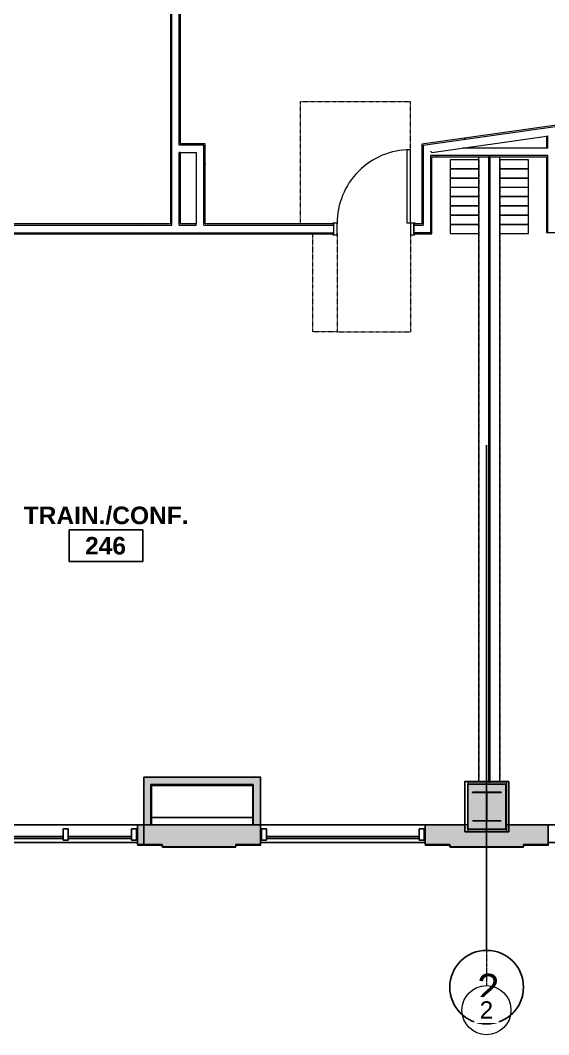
# Model space of a CAD drawing. Header units: inches. Extents: x 25329 to 28023, y 11893 to 13703.
# Drawn here: x 25634 to 25892.2, y 12012.5 to 12508.3 of the extents above; entities that cross this region are included whole.
import ezdxf

# ---------------------------------------------------------------- set-up
doc = ezdxf.new("R2010")
doc.units = ezdxf.units.IN
doc.header["$MEASUREMENT"] = 0
for name, pattern in [('Dash', [0.25, 0.125, -0.125]), ('Grid Line 1_2_', [0.875, 0.5, -0.125, 0.125, -0.125]), ('L1$0$Plaza America BA02$0$CENTER2', [1.125, 0.75, -0.125, 0.125, -0.125]), ('L1$0$Plaza America BA02$0$DASHDOT', [1, 0.5, -0.25, 0, -0.25]), ('L1$0$SAG 02ATL Ste230PHII$0$CENTER2', [1.125, 0.75, -0.125, 0.125, -0.125])]:
    doc.linetypes.add(name, pattern=pattern)
for name, color, linetype, lineweight in [('A-AREA-IDEN', 2, 'Continuous', 9), ('A-DOOR', 31, 'Continuous', 13), ('A-DOOR-FRAM', 31, 'Continuous', 20), ('A-GENM', 13, 'Continuous', 13), ('A-WALL', 113, 'Continuous', 13), ('A-WALL-PATT', 111, 'Continuous', 13), ('I-WALL', 2, 'Continuous', 13), ('Plaza America_Tower 1_2nd Floor -REVIT_dwg', 8, 'Continuous', 9), ('Q-SPCQ', 91, 'Continuous', 9), ('Q-SPCQ-HDLN', 91, 'Dash', 9), ('S-COLS', 52, 'Continuous', 13), ('S-GRID', 1, 'Continuous', 9), ('S-GRID-IDEN', 1, 'Continuous', 9)]:
    doc.layers.add(name, color=color, linetype=linetype, lineweight=lineweight)
for name, color, linetype in [('L1$0$A-Cols-Extr', 3, 'Continuous'), ('L1$0$A-Glaz', 92, 'Continuous'), ('L1$0$A-Wall-Extr', 7, 'Continuous'), ('L1$0$Plaza America BA02$0$14', 5, 'L1$0$Plaza America BA02$0$DASHDOT'), ('L1$0$Plaza America BA02$0$A-Column grid', 252, 'L1$0$Plaza America BA02$0$CENTER2'), ('L1$0$SAG 02ATL Ste230PHII$0$A-Column grid', 252, 'L1$0$SAG 02ATL Ste230PHII$0$CENTER2')]:
    doc.layers.add(name, color=color, linetype=linetype)
doc.styles.add('L1$0$Plaza America BA02$0$MONOTXT', font='MONOTXT', dxfattribs={"height": 0.2})
doc.styles.add('Swis721 Lt BT', font='swissl.ttf', dxfattribs={"height": 8.514638})
doc.styles.add('Swis721 Lt BT_B', font='', dxfattribs={"height": 8.583975})
doc.styles.get('Swis721 Lt BT_B').set_extended_font_data('Swis721 Lt BT', bold=True)
pattern_1 = [(0, (0, 0), (30.72, 7.68), [1.267, -21.773, 1.267, -21.773, -122.88]), (0, (0, 0), (30.72, 7.68), [-46.08, 1.267, -44.813, 1.267, -21.773, -53.76]), (0, (0, 0), (30.72, 7.68), [-115.2, 1.267, -14.093, 1.267, -37.133]), (120, (11.52, 3.84), (-22.011075, 22.7643004), [1.267, -21.773, 1.267, -21.773, -122.88]), (120, (11.52, 3.84), (-22.011075, 22.7643004), [-46.08, 1.267, -44.813, 1.267, -21.773, -53.76]), (120, (11.52, 3.84), (-22.011075, 22.7643004), [-115.2, 1.267, -14.093, 1.267, -37.133]), (240, (15.36, 19.2), (-8.708925, -30.4443004), [1.267, -21.773, 1.267, -21.773, -122.88]), (240, (15.36, 19.2), (-8.708925, -30.4443004), [-46.08, 1.267, -44.813, 1.267, -21.773, -53.76]), (240, (15.36, 19.2), (-8.708925, -30.4443004), [-115.2, 1.267, -14.093, 1.267, -37.133])]

# ---------------------------------------------------------------- blocks, each defined once
blk = doc.blocks.new('L1')
at = {"layer": 'L1$0$A-Cols-Extr'}
for points in [[(25851.16, 12111.73), (25851.16, 12136.23), (25872.64, 12136.23), (25872.64, 12111.73)], [(25852.65, 12113.07), (25852.65, 12135.07), (25871.15, 12135.07), (25871.15, 12113.07)], [(25854.9, 12131.07), (25854.9, 12130.98), (25868.89, 12130.98), (25868.89, 12131.07)]]:
    blk.add_lwpolyline(points, close=True, dxfattribs=at)
for points in [[(25861.9, 12130.98), (25861.9, 12116.98)], [(25854.9, 12117.07), (25868.9, 12117.07)]]:
    blk.add_lwpolyline(points, dxfattribs=at)
at = {"layer": 'L1$0$A-Glaz'}
for p, q in [((25546.57, 12115.17), (25691.32, 12115.17)), ((25654.94, 12113.17), (25654.94, 12107.67)), ((25657.44, 12113.17), (25654.94, 12113.17)), ((25657.44, 12107.67), (25657.44, 12113.17)), ((25688.32, 12113.17), (25688.32, 12107.67)), ((25690.82, 12113.17), (25688.32, 12113.17)), ((25690.82, 12107.67), (25690.82, 12113.17)), ((25691.32, 12105.43), (25691.32, 12115.17)), ((25751.32, 12115.17), (25831.82, 12115.17)), ((25754.32, 12113.17), (25751.82, 12113.17)), ((25751.82, 12107.67), (25751.82, 12113.17)), ((25754.32, 12107.67), (25754.32, 12113.17)), ((25831.32, 12113.17), (25828.82, 12113.17)), ((25828.82, 12107.67), (25828.82, 12113.17)), ((25831.32, 12107.67), (25831.32, 12113.17)), ((25891.82, 12105.43), (25891.82, 12115.17)), ((25891.82, 12115.17), (26071.82, 12115.17)), ((25654.94, 12109.42), (25582.94, 12109.42)), ((25582.94, 12108.42), (25654.94, 12108.42)), ((25688.32, 12109.42), (25657.44, 12109.42)), ((25657.44, 12108.42), (25688.32, 12108.42)), ((25828.82, 12109.42), (25754.32, 12109.42)), ((25828.82, 12108.42), (25754.32, 12108.42)), ((25691.32, 12106.42), (25546.57, 12106.42)), ((25654.94, 12107.67), (25657.44, 12107.67)), ((25688.32, 12107.67), (25690.82, 12107.67)), ((25751.32, 12106.42), (25831.82, 12106.42)), ((25754.32, 12107.67), (25751.82, 12107.67)), ((25831.32, 12107.67), (25828.82, 12107.67)), ((25891.82, 12106.42), (26071.82, 12106.42))]:
    blk.add_line(p, q, dxfattribs=at)
at = {"layer": 'L1$0$A-Wall-Extr'}
for p, q in [((25751.32, 12138.4), (25694.33, 12138.4)), ((25694.33, 12138.4), (25694.33, 12105.43)), ((25751.32, 12138.4), (25751.32, 12105.43)), ((25747.82, 12134.9), (25697.83, 12134.9)), ((25697.83, 12134.9), (25697.83, 12115.17)), ((25747.82, 12134.9), (25747.82, 12115.17)), ((25697.83, 12118.67), (25747.82, 12118.67)), ((25691.32, 12115.17), (25751.32, 12115.17)), ((25712.82, 12115.17), (25712.82, 12115.17)), ((25831.82, 12105.43), (25831.82, 12115.17)), ((25831.82, 12115.17), (25851.16, 12115.17)), ((25891.82, 12115.17), (25872.64, 12115.17)), ((25703.32, 12105.43), (25691.32, 12105.43)), ((25703.32, 12104.43), (25703.32, 12105.43)), ((25703.32, 12104.43), (25739.32, 12104.43)), ((25739.32, 12105.43), (25739.32, 12104.43)), ((25751.32, 12105.43), (25739.32, 12105.43)), ((25843.82, 12105.43), (25831.82, 12105.43)), ((25843.82, 12105.43), (25843.82, 12104.43)), ((25879.82, 12104.43), (25843.82, 12104.43)), ((25891.82, 12105.43), (25879.82, 12105.43)), ((25879.82, 12104.43), (25879.82, 12105.43))]:
    blk.add_line(p, q, dxfattribs=at)
at = {"layer": 'L1$0$A-Wall-Extr', "linetype": 'Continuous', "flags": 128}
blk.add_lwpolyline([(25694.33, 12138.4), (25751.32, 12138.4), (25751.32, 12105.43), (25739.32, 12105.43), (25739.32, 12104.43), (25703.32, 12104.43), (25703.32, 12105.43), (25691.32, 12105.43), (25691.32, 12115.17), (25694.33, 12115.17), (25694.33, 12138.4)], dxfattribs=at)
at = {"layer": 'L1$0$Plaza America BA02$0$14', "linetype": 'Continuous'}
blk.add_ellipse((25861.84, 12035.78), major_axis=(18, 0), ratio=0.99964, start_param=0, end_param=6.283175, dxfattribs=at)
at = {"layer": 'L1$0$Plaza America BA02$0$A-Column grid'}
blk.add_line((25861.73, 12300.7), (25861.73, 12053.77), dxfattribs=at)
at = {"layer": 'L1$0$SAG 02ATL Ste230PHII$0$A-Column grid', "linetype": 'Continuous'}
blk.add_line((25861.73, 12300.7), (25861.73, 12053.77), dxfattribs=at)
at = {"layer": 'L1$0$Plaza America BA02$0$14', "linetype": 'Continuous', "style": 'L1$0$Plaza America BA02$0$MONOTXT', "width": 1.000361}
blk.add_text('2', height=13.49, dxfattribs=at).set_placement((25856.79, 12028.8))
blk = doc.blocks.new('W- Folding_Partition - Modernfold 942-5326125-FIRST FLOOR CONSTRUCTION')
at = {"layer": 'Q-SPCQ'}
for p, q in [((-50.75, 15.11), (-55, 15.11)), ((-55, 15.11), (-55, 1.12)), ((-50.75, 1.12), (-50.75, 15.11)), ((-46.25, 15.11), (-50.5, 15.11)), ((-50.5, 15.11), (-50.5, 1.12)), ((-46.25, 1.12), (-46.25, 15.11)), ((-41.67, 15.11), (-45.92, 15.11)), ((-45.92, 15.11), (-45.92, 1.12)), ((-41.67, 1.12), (-41.67, 15.11)), ((-37.17, 15.11), (-41.42, 15.11)), ((-41.42, 15.11), (-41.42, 1.12)), ((-37.17, 1.12), (-37.17, 15.11)), ((-32.58, 15.11), (-36.83, 15.11)), ((-36.83, 15.11), (-36.83, 1.12)), ((-32.58, 1.12), (-32.58, 15.11)), ((-28.08, 15.11), (-32.33, 15.11)), ((-32.33, 15.11), (-32.33, 1.12)), ((-28.08, 1.12), (-28.08, 15.11)), ((-23.5, 15.11), (-27.75, 15.11)), ((-27.75, 15.11), (-27.75, 1.12)), ((-23.5, 1.12), (-23.5, 15.11)), ((-19, 15.11), (-23.25, 15.11)), ((-23.25, 15.11), (-23.25, 1.12)), ((-19, 1.12), (-19, 15.11)), ((-323.18, -3.63), (-323.18, 1.12)), ((-323.18, 1.12), (-17.5, 1.12)), ((-17.5, 1.12), (-17.5, -3.63)), ((-17.5, -3.63), (-323.18, -3.63)), ((-323.18, -3.63), (-323.18, -4.38)), ((-323.18, -9.13), (-323.18, -4.38)), ((-323.18, -4.38), (-17.5, -4.38)), ((-321.93, -4.38), (-321.93, -3.63)), ((-55, -3.63), (-55, -4.38)), ((-50.75, -4.38), (-50.75, -3.63)), ((-50.5, -3.63), (-50.5, -4.38)), ((-46.25, -4.38), (-46.25, -3.63)), ((-45.92, -3.63), (-45.92, -4.38)), ((-41.67, -4.38), (-41.67, -3.63)), ((-41.42, -3.63), (-41.42, -4.38)), ((-37.17, -4.38), (-37.17, -3.63)), ((-36.83, -3.63), (-36.83, -4.38)), ((-32.58, -4.38), (-32.58, -3.63)), ((-32.33, -3.63), (-32.33, -4.38)), ((-28.08, -4.38), (-28.08, -3.63)), ((-27.75, -3.63), (-27.75, -4.38)), ((-23.5, -4.38), (-23.5, -3.63)), ((-23.25, -3.63), (-23.25, -4.38)), ((-19, -4.38), (-19, -3.63)), ((-18.75, -3.63), (-18.75, -4.38)), ((-17.5, -4.38), (-17.5, -3.63)), ((-17.5, -4.38), (-17.5, -9.13)), ((-323.18, -9.13), (-17.5, -9.13)), ((-55, -9.13), (-55, -23.11)), ((-50.75, -23.11), (-50.75, -9.13)), ((-50.5, -9.13), (-50.5, -23.11)), ((-46.25, -23.11), (-46.25, -9.13)), ((-45.92, -9.13), (-45.92, -23.11)), ((-41.67, -23.11), (-41.67, -9.13)), ((-41.42, -9.13), (-41.42, -23.11)), ((-37.17, -23.11), (-37.17, -9.13)), ((-36.83, -9.13), (-36.83, -23.11)), ((-32.58, -23.11), (-32.58, -9.13)), ((-32.33, -9.13), (-32.33, -23.11)), ((-28.08, -23.11), (-28.08, -9.13)), ((-27.75, -9.13), (-27.75, -23.11)), ((-23.5, -23.11), (-23.5, -9.13)), ((-23.25, -9.13), (-23.25, -23.11)), ((-19, -23.11), (-19, -9.13)), ((-55, -23.11), (-50.75, -23.11)), ((-50.5, -23.11), (-46.25, -23.11)), ((-45.92, -23.11), (-41.67, -23.11)), ((-41.42, -23.11), (-37.17, -23.11)), ((-36.83, -23.11), (-32.58, -23.11)), ((-32.33, -23.11), (-28.08, -23.11)), ((-27.75, -23.11), (-23.5, -23.11)), ((-23.25, -23.11), (-19, -23.11))]:
    blk.add_line(p, q, dxfattribs=at)
at = {"layer": 'Q-SPCQ-HDLN'}
for p, q in [((-19, 1.12), (-321.93, 1.12)), ((-19, -4), (-321.93, -4)), ((-19, -9.13), (-321.93, -9.13))]:
    blk.add_line(p, q, dxfattribs=at)
blk = doc.blocks.new('Double Flush w-Skinny Lite - Int-N-LDMF-36_ x 84_-4914566-FIRST FLOOR CONSTRUCTION')
at = {"layer": 'A-DOOR', "lineweight": 20}
for p, q in [((16.16, 38.75), (16.16, 2.94)), ((17.91, 38.75), (16.16, 38.75)), ((17.91, 2.94), (17.91, 38.75)), ((16.16, 2.94), (17.91, 2.94))]:
    blk.add_line(p, q, dxfattribs=at)
at = {"layer": 'A-DOOR', "lineweight": 9}
blk.add_arc((17.91, 2.94), 35.81, 90, 180.5, dxfattribs=at)
at = {"layer": 'A-DOOR-FRAM'}
for p, q in [((-20, 2.94), (-18, 2.94)), ((-20, 2.94), (-20, 2.44)), ((-20, 2.44), (-19.5, 2.44)), ((-19.5, -2.44), (-19.5, 2.44)), ((-18, -2.94), (-18, 2.94)), ((18, -2.94), (18, 2.94)), ((18, 2.94), (20, 2.94)), ((19.5, 2.44), (20, 2.44)), ((19.5, -2.44), (19.5, 2.44)), ((20, 2.94), (20, 2.44)), ((-20, -2.44), (-19.5, -2.44)), ((-20, -2.94), (-20, -2.44)), ((-20, -2.94), (-18, -2.94)), ((18, -2.94), (20, -2.94)), ((19.5, -2.44), (20, -2.44)), ((20, -2.94), (20, -2.44))]:
    blk.add_line(p, q, dxfattribs=at)
at = {"layer": 'A-GENM', "linetype": 'Dash', "lineweight": 9}
for p, q in [((-35.91, 62.25), (17.91, 62.25)), ((-35.91, 2.44), (-35.91, 62.25)), ((17.91, 2.44), (17.91, 62.25)), ((17.87, 2.44), (17.91, 2.44)), ((-29.91, -2.44), (-29.91, -50.25)), ((-17.91, -2.44), (-17.91, -50.25)), ((17.87, -2.44), (17.91, -2.44)), ((17.91, -2.44), (17.91, -50.25)), ((-17.91, -50.25), (-29.91, -50.25)), ((-17.91, -50.25), (17.91, -50.25))]:
    blk.add_line(p, q, dxfattribs=at)
blk = doc.blocks.new('Concrete-Rectangular-Column - 19 X 24-V7-FIRST FLOOR CONSTRUCTION')
at = {"layer": 'S-COLS', "lineweight": 9}
blk.add_hatch(color=7, dxfattribs=at).paths.add_polyline_path([(3.09, -12), (9.5, -12), (9.5, 12), (-9.5, 12), (-9.5, -12), (1.34, -12)], flags=0)
at = {"layer": 'S-COLS', "color": 8, "lineweight": 20}
for p, q in [((-4.16, 12), (-9.5, 12)), ((-9.5, 12), (-9.5, -12)), ((9.5, 12), (6.09, 12)), ((9.5, -12), (9.5, 12)), ((-9.5, -12), (9.5, -12))]:
    blk.add_line(p, q, dxfattribs=at)
blk = doc.blocks.new('Grid - Grid Head - Circle-50561-FIRST FLOOR CONSTRUCTION')
at = {"layer": 'S-GRID-IDEN'}
blk.add_circle((0, 0), 0.125, dxfattribs=at)
blk = doc.blocks.new('Room Tag - Room Name and Number-3379422-FIRST FLOOR CONSTRUCTION')
at = {"layer": 'A-AREA-IDEN'}
for p, q in [((-0.1881, -0.1636), (-0.1881, -0.0018)), ((-0.1881, -0.0018), (0.1869, -0.0018)), ((0.1869, -0.0018), (-0.1881, -0.0018)), ((-0.1881, -0.0018), (-0.1881, -0.1636)), ((0.1869, -0.0018), (0.1869, -0.1636)), ((0.1869, -0.1636), (0.1869, -0.0018)), ((0.1869, -0.1636), (-0.1881, -0.1636)), ((-0.1881, -0.1636), (0.1869, -0.1636))]:
    blk.add_line(p, q, dxfattribs=at)

msp = doc.modelspace()

# ---------------------------------------------------------------- hatches: boundary and pattern name
at = {"layer": 'A-WALL-PATT', "lineweight": 9}
h = msp.add_hatch(dxfattribs=at)
h.set_pattern_fill('FP2_2', color=256, style=0, pattern_type=2)
h.set_pattern_definition(pattern_1)
h.paths.add_polyline_path([(25712.26, 12403.92), (25712.26, 12404.54), (25711.63, 12404.54), (25711.63, 12403.92)], flags=0)
h.paths.add_polyline_path([(25712.26, 12408.17), (25712.26, 12443.73), (25711.63, 12443.73), (25711.63, 12408.17)], flags=0)
h.paths.add_polyline_path([(25711.63, 12447.36), (25712.26, 12447.36), (25712.26, 12553.11), (25711.63, 12553.11), (25711.63, 12545.04)], flags=0)
h.paths.add_polyline_path([(25711.63, 12577.11), (25712.26, 12577.11), (25712.26, 12587.11), (25711.63, 12587.11)], flags=0)
h.paths.add_polyline_path([(25712.26, 12627.11), (25712.26, 12639.98), (25711.63, 12639.98), (25711.63, 12627.11)], flags=0)
h.paths.add_polyline_path([(25711.63, 12679.98), (25712.26, 12679.98), (25712.26, 12689.98), (25711.63, 12689.98)], flags=0)
h.paths.add_polyline_path([(25711.63, 12713.98), (25712.26, 12713.98), (25712.26, 12823.42), (25711.63, 12823.42), (25711.63, 12738.13)], flags=0)
h = msp.add_hatch(dxfattribs=at)
h.set_pattern_fill('FP2_2', color=256, style=0, pattern_type=2)
h.set_pattern_definition(pattern_1)
h.paths.add_polyline_path([(25707.38, 12408.17), (25708.01, 12408.17), (25708.01, 12553.11), (25707.38, 12553.11), (25707.38, 12408.79)], flags=0)
h.paths.add_polyline_path([(25708.01, 12577.11), (25708.01, 12587.11), (25707.38, 12587.11), (25707.38, 12577.11)], flags=0)
h.paths.add_polyline_path([(25708.01, 12627.11), (25708.01, 12633.79), (25707.38, 12633.79), (25707.38, 12627.11)], flags=0)
h.paths.add_polyline_path([(25707.38, 12637.42), (25708.01, 12637.42), (25708.01, 12639.98), (25707.38, 12639.98), (25707.38, 12638.04)], flags=0)
h.paths.add_polyline_path([(25707.38, 12679.98), (25708.01, 12679.98), (25708.01, 12689.98), (25707.38, 12689.98)], flags=0)
h.paths.add_polyline_path([(25708.01, 12713.98), (25708.01, 12819.17), (25707.38, 12819.17), (25707.38, 12713.98)], flags=0)
h = msp.add_hatch(dxfattribs=at)
h.set_pattern_fill('FP2_2', color=256, style=0, pattern_type=2)
h.set_pattern_definition(pattern_1)
h.paths.add_polyline_path([(25830.89, 12447.23), (25895.36, 12456.4), (25895.36, 12457.01), (25830.24, 12447.77), (25830.86, 12447.26)], flags=0)
h = msp.add_hatch(dxfattribs=at)
h.set_pattern_fill('FP2_2', color=256, style=0, pattern_type=2)
h.set_pattern_definition(pattern_1)
h.paths.add_polyline_path([(25723.63, 12408.79), (25724.26, 12408.79), (25724.26, 12447.36), (25723.63, 12447.36), (25723.63, 12408.8)], flags=0)
h = msp.add_hatch(dxfattribs=at)
h.set_pattern_fill('FP2_2', color=256, style=0, pattern_type=2)
h.set_pattern_definition(pattern_1)
h.paths.add_polyline_path([(25835.11, 12441.66), (25891.11, 12441.66), (25891.11, 12442.29), (25835.11, 12442.29)], flags=0)
h = msp.add_hatch(dxfattribs=at)
h.set_pattern_fill('FP2_2', color=256, style=0, pattern_type=2)
h.set_pattern_definition(pattern_1)
h.paths.add_polyline_path([(25567.64, 12408.17), (25707.38, 12408.17), (25707.38, 12408.79), (25511.32, 12408.79), (25511.32, 12408.17)], flags=0)
h = msp.add_hatch(dxfattribs=at)
h.set_pattern_fill('FP2_2', color=256, style=0, pattern_type=2)
h.set_pattern_definition(pattern_1)
h.paths.add_polyline_path([(25707.38, 12403.92), (25711.63, 12403.92), (25711.63, 12404.54), (25511.32, 12404.54), (25511.32, 12403.92), (25698.78, 12403.92)], flags=0)
h = msp.add_hatch(dxfattribs=at)
h.set_pattern_fill('FP2_2', color=256, style=0, pattern_type=2)
h.set_pattern_definition(pattern_1)
h.paths.add_polyline_path([(25787.24, 12403.92), (25787.24, 12404.54), (25712.26, 12404.54), (25712.26, 12403.92), (25764.35, 12403.92)], flags=0)
h.paths.add_polyline_path([(25826.24, 12403.92), (25834.49, 12403.92), (25834.49, 12404.54), (25826.24, 12404.54)], flags=0)
for points in [[(25694.33, 12115.17), (25698.33, 12115.17), (25698.33, 12138.4), (25694.33, 12138.4), (25694.33, 12134.4)], [(25747.48, 12134.4), (25751.48, 12134.4), (25751.48, 12138.4), (25698.33, 12138.4), (25698.33, 12134.4), (25739.32, 12134.4)], [(25747.48, 12115.17), (25751.48, 12115.17), (25751.48, 12134.4), (25747.48, 12134.4)], [(25698.78, 12105.17), (25703.48, 12105.17), (25703.48, 12115.17), (25691.32, 12115.17), (25691.32, 12105.17), (25698.33, 12105.17)], [(25703.48, 12104.17), (25739.32, 12104.17), (25739.32, 12115.17), (25703.48, 12115.17), (25703.48, 12105.17)], [(25739.32, 12105.17), (25751.48, 12105.17), (25751.48, 12115.17), (25739.32, 12115.17)], [(25843.98, 12105.17), (25843.98, 12115.17), (25831.82, 12115.17), (25831.82, 12105.17)], [(25879.82, 12104.17), (25879.82, 12115.17), (25871.64, 12115.17), (25871.64, 12111.98), (25852.64, 12111.98), (25852.64, 12115.17), (25843.98, 12115.17), (25843.98, 12104.17), (25871.64, 12104.17)], [(25879.82, 12105.17), (25891.98, 12105.17), (25891.98, 12115.17), (25879.82, 12115.17)]]:
    msp.add_hatch(color=7, dxfattribs=at).paths.add_polyline_path(points, flags=0)

# ---------------------------------------------------------------- linework, layer by layer
at = {"layer": 'A-WALL'}
for p, q in [((25708.01, 12408.17), (25708.01, 12553.11)), ((25711.63, 12447.36), (25711.63, 12553.11)), ((25830.89, 12447.23), (25895.36, 12456.38)), ((25891.11, 12451.73), (25891.74, 12451.82)), ((25891.74, 12445.91), (25891.74, 12451.82)), ((25723.63, 12447.36), (25711.63, 12447.36)), ((25723.63, 12408.17), (25723.63, 12447.36)), ((25830.86, 12447.26), (25830.89, 12447.23)), ((25830.86, 12447.26), (25830.86, 12408.17)), ((25891.74, 12445.91), (25891.11, 12445.91)), ((25711.63, 12408.17), (25711.63, 12443.73)), ((25712.26, 12443.73), (25711.63, 12443.73)), ((25834.49, 12442.29), (25834.49, 12404.54)), ((25891.74, 12442.29), (25834.49, 12442.29)), ((25891.74, 12404.66), (25891.74, 12442.29)), ((25511.32, 12408.17), (25708.01, 12408.17)), ((25711.63, 12408.17), (25720.01, 12408.17)), ((25720.01, 12408.17), (25720.01, 12408.79)), ((25723.63, 12408.17), (25787.24, 12408.17)), ((25826.24, 12408.17), (25830.86, 12408.17)), ((25511.32, 12404.54), (25787.24, 12404.54)), ((25834.49, 12404.54), (25826.24, 12404.54))]:
    msp.add_line(p, q, dxfattribs=at)
at = {"layer": 'A-WALL', "color": 8, "lineweight": 20}
for p, q in [((25694.33, 12138.4), (25694.33, 12115.17)), ((25751.48, 12138.4), (25694.33, 12138.4)), ((25751.48, 12105.17), (25751.48, 12138.4)), ((25698.33, 12115.17), (25698.33, 12134.4)), ((25698.33, 12134.4), (25747.48, 12134.4)), ((25747.48, 12134.4), (25747.48, 12115.17)), ((25694.33, 12115.17), (25691.32, 12115.17)), ((25691.32, 12115.17), (25691.32, 12105.17)), ((25747.48, 12115.17), (25698.33, 12115.17)), ((25852.64, 12115.17), (25831.82, 12115.17)), ((25831.82, 12115.17), (25831.82, 12105.17)), ((25891.98, 12115.17), (25871.64, 12115.17)), ((25891.98, 12105.17), (25891.98, 12115.17)), ((25691.32, 12105.17), (25703.48, 12105.17)), ((25703.48, 12105.17), (25703.48, 12104.17)), ((25703.48, 12104.17), (25739.32, 12104.17)), ((25739.32, 12104.17), (25739.32, 12105.17)), ((25739.32, 12105.17), (25751.48, 12105.17)), ((25831.82, 12105.17), (25843.98, 12105.17)), ((25843.98, 12105.17), (25843.98, 12104.17)), ((25843.98, 12104.17), (25879.82, 12104.17)), ((25879.82, 12104.17), (25879.82, 12105.17)), ((25879.82, 12105.17), (25891.98, 12105.17))]:
    msp.add_line(p, q, dxfattribs=at)
at = {"layer": 'I-WALL'}
for p, q in [((25707.38, 12553.11), (25707.38, 12408.79)), ((25712.26, 12447.98), (25712.26, 12553.11)), ((25895.99, 12457.1), (25830.24, 12447.77)), ((25835.11, 12443.79), (25891.11, 12451.73)), ((25891.11, 12451.73), (25891.11, 12445.91)), ((25724.26, 12447.98), (25712.26, 12447.98)), ((25724.26, 12408.79), (25724.26, 12447.98)), ((25830.24, 12447.77), (25830.24, 12408.79)), ((25891.11, 12445.91), (25850.09, 12445.91)), ((25712.26, 12408.79), (25712.26, 12443.73)), ((25712.26, 12443.73), (25720.01, 12443.73)), ((25720.01, 12443.73), (25720.01, 12408.79)), ((25834.49, 12444.3), (25835.11, 12443.79)), ((25835.11, 12403.92), (25835.11, 12441.66)), ((25835.11, 12441.66), (25857.99, 12441.66)), ((25868.24, 12441.66), (25891.11, 12441.66)), ((25891.11, 12441.66), (25891.11, 12404.66)), ((25707.38, 12408.79), (25511.32, 12408.79)), ((25720.01, 12408.79), (25712.26, 12408.79)), ((25787.24, 12408.79), (25724.26, 12408.79)), ((25787.24, 12403.92), (25787.24, 12408.79)), ((25830.24, 12408.79), (25826.24, 12408.79)), ((25826.24, 12408.79), (25826.24, 12403.92)), ((25511.32, 12403.92), (25787.24, 12403.92)), ((25826.24, 12403.92), (25835.11, 12403.92)), ((25891.11, 12404.66), (25895.99, 12404.66))]:
    msp.add_line(p, q, dxfattribs=at)
at = {"layer": 'S-GRID', "linetype": 'Grid Line 1_2_'}
msp.add_line((25861.73, 12132.53), (25861.73, 12036.53), dxfattribs=at)

# ---------------------------------------------------------------- block references
at = {"layer": 'A-AREA-IDEN', "xscale": 95.99999999999994, "yscale": 95.99999999999994, "zscale": 95.99999999999994}
msp.add_blockref('Room Tag - Room Name and Number-3379422-FIRST FLOOR CONSTRUCTION', (25675.95, 12259.52), dxfattribs=at)
at = {"layer": 'A-DOOR'}
msp.add_blockref('Double Flush w-Skinny Lite - Int-N-LDMF-36_ x 84_-4914566-FIRST FLOOR CONSTRUCTION', (25806.74, 12406.36), dxfattribs=at)
at = {"layer": 'Plaza America_Tower 1_2nd Floor -REVIT_dwg'}
msp.add_blockref('L1', (0, 0), dxfattribs=at)
at = {"layer": 'Q-SPCQ', "rotation": 90.0000000000016}
msp.add_blockref('W- Folding_Partition - Modernfold 942-5326125-FIRST FLOOR CONSTRUCTION', (25859.11, 12459.16), dxfattribs=at)
at = {"layer": 'S-COLS', "lineweight": 9}
msp.add_blockref('Concrete-Rectangular-Column - 19 X 24-V7-FIRST FLOOR CONSTRUCTION', (25862.14, 12123.98), dxfattribs=at)
at = {"layer": 'S-GRID-IDEN', "xscale": 95.99999999999994, "yscale": 95.99999999999994, "zscale": 95.99999999999994, "rotation": 180}
msp.add_blockref('Grid - Grid Head - Circle-50561-FIRST FLOOR CONSTRUCTION', (25861.73, 12024.53), dxfattribs=at)

# ---------------------------------------------------------------- texts
at = {"layer": 'A-AREA-IDEN', "char_height": 8.584, "attachment_point": 2, "line_spacing_factor": 0.998538, "style": 'Swis721 Lt BT_B'}
for s, insert, width in [('TRAIN./CONF.', (25675.96, 12270.66), 90.72), ('246', (25675.67, 12255.83), 23.004)]:
    msp.add_mtext(s, dxfattribs=dict(at, insert=insert, width=width))

# ---------------------------------------------------------------- next in the draw order: texts
at = {"layer": 'S-GRID-IDEN', "insert": (25861.73, 12028.86), "char_height": 8.51, "width": 7.56, "attachment_point": 2, "line_spacing_factor": 1.00667, "style": 'Swis721 Lt BT', "bg_fill": 3, "box_fill_scale": 1.25, "bg_fill_color": 0, "bg_fill_transparency": 0}
msp.add_mtext('2', dxfattribs=at)

doc.saveas('drawing.dxf')
